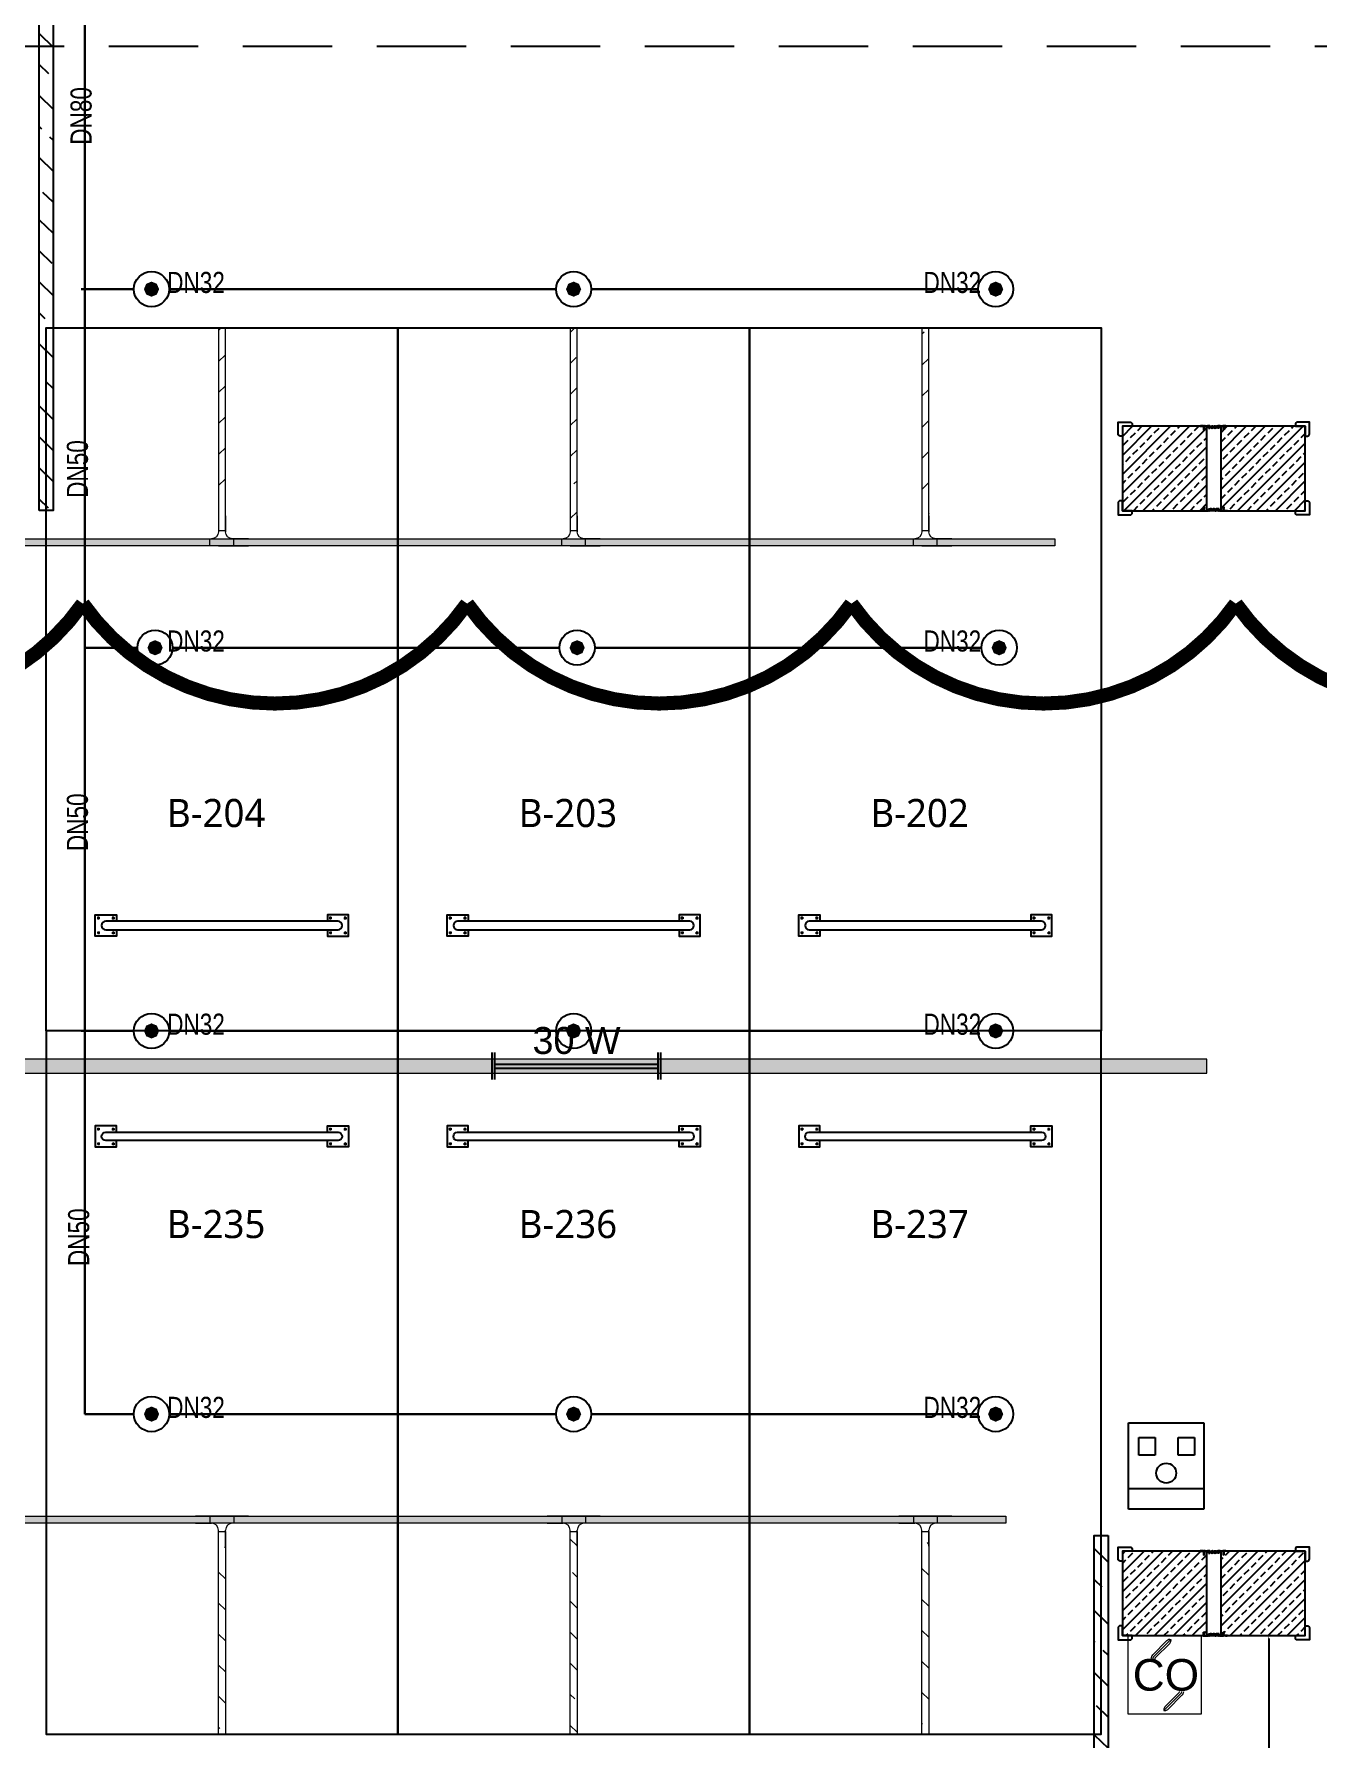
# Model space of a CAD drawing. Header units: millimetres. Extents: x -379292 to 1221486, y 92049 to 447512.
# Drawn here: x -183790 to -174665, y 223584 to 235708 of the extents above; entities that cross this region are included whole.
import ezdxf
from ezdxf.enums import TextEntityAlignment as Align

# ---------------------------------------------------------------- set-up
doc = ezdxf.new("R2010")
doc.units = ezdxf.units.MM
doc.linetypes.add('HIDDEN', pattern=[9.525, 6.35, -3.175])
for name, color, linetype in [('-M-YNGN-SPR-YUK', 7, 'Continuous'), ('-M-YNGN-ZON1-CAP-', 7, 'Continuous'), ('-M-YNGN-ZON1-SPR-', 7, 'Continuous'), ('05_DILATATION', 131, 'Continuous'), ('05_HATCH CONCRETE', 141, 'Continuous'), ('05_SYMBOL', 2, 'Continuous'), ('08_LAMP', 4, 'Continuous'), ('08_SOCKET', 4, 'Continuous'), ('202-A-Y-MahalAd', 141, 'Continuous'), ('E-DIM', 7, 'Continuous'), ('E_CT_ZA', 6, 'Continuous')]:
    doc.layers.add(name, color=color, linetype=linetype)
for name, color, linetype, lineweight in [('-M-YNGN-ZON1', 5, 'SP', 30), ('08_DEDECTOR', 3, 'Continuous', 9), ('E_CT_AYDINLATMA', 3, 'Continuous', 9), ('E_CT_KIRMIZI', 1, 'Continuous', 9)]:
    doc.layers.add(name, color=color, linetype=linetype, lineweight=lineweight)
doc.styles.add('CIZGI', font='tahoma.ttf', dxfattribs={"width": 0.8, "oblique": 20})
doc.styles.add('PIPESIZE', font='hcad.shx', dxfattribs={"width": 0.8})
doc.styles.add('SPR-NOT', font='romans.shx')
doc.styles.get("Standard").update_dxf_attribs({"font": 'segoeuil.ttf'})
doc.styles.add('YAZI-2', font='arial.ttf', dxfattribs={"height": 2})
doc.styles.add('YAZI-3', font='arial.ttf', dxfattribs={"height": 3})
doc.linetypes.add('SP', pattern='A,2,-0.1,["SP",CIZGI,S=0.14,R=0.2,X=0,Y=-0.07],-0.255', length=2.355)
doc.dimstyles.new('ntr', dxfattribs={"dimtxt": 20, "dimasz": 20, "dimexe": 0.18, "dimexo": 0.0625, "dimgap": 0.09, "dimtad": 0, "dimtih": 1, "dimtoh": 1, "dimdec": 0, "dimzin": 0, "dimdsep": 46, "dimtxsty": 'Standard', "dimcen": 0.09, "dimadec": 0, "dimazin": 0, "dimtfac": 1, "dimtdec": 0, "dimtix": 1, "dimtofl": 0, "dimtmove": 0, "dimatfit": 0, "dimfxl": 1, "dimtolj": 1, "dimtzin": 0, "dimarcsym": 0})
pattern_1 = [(225, (905000, -3e-07), (67.351921, -67.351921), []), (225, (904932.65, -3e-07), (67.351921, -67.351921), [47.625, -23.8125])]

# ---------------------------------------------------------------- blocks, each defined once
blk = doc.blocks.new('202_Vida')
at = {"color": 0, "linetype": 'ByBlock', "ltscale": 0.2}
for points in [[(1, 0), (-1, 0)], [(0, 1), (0, -1)]]:
    blk.add_lwpolyline(points, dxfattribs=at)
at = {"color": 0, "linetype": 'ByBlock'}
for radius in [0.42, 0.23, 0.155]:
    blk.add_circle((0, 0), radius, dxfattribs=at)
blk = doc.blocks.new('202_Stoper')
at = {"color": 0, "linetype": 'ByBlock'}
for points in [[(-750, -30), (-750, -75), (-900, -75), (-900, 75), (-750, 75), (-750, 30)], [(750, -30), (750, -75), (900, -75), (900, 75), (750, 75), (750, 30)]]:
    blk.add_lwpolyline(points, dxfattribs=at)
blk.add_lwpolyline([(825, -30, 1), (825, 30), (-825, 30, 1), (-825, -30)], format="xyb", close=True, dxfattribs=at)
at = {"color": 0, "linetype": 'ByBlock', "yscale": 10, "zscale": 10, "rotation": 180}
for p, xscale in [((-877, 53), -10), ((-772, 53), 10), ((772, 53), -10), ((877, 53), 10)]:
    blk.add_blockref('202_Vida', p, dxfattribs=dict(at, xscale=xscale))
at = {"color": 0, "linetype": 'ByBlock', "yscale": 10, "zscale": 10}
for p, xscale in [((-877, -52), 10), ((-772, -52), -10), ((772, -52), 10), ((877, -52), -10)]:
    blk.add_blockref('202_Vida', p, dxfattribs=dict(at, xscale=xscale))
blk = doc.blocks.new('202_Mahalblok')
at = {"color": 0, "linetype": 'ByBlock', "flags": 128}
blk.add_lwpolyline([(0, 0), (0, 5000), (2500, 5000), (2500, 0)], close=True, dxfattribs=at)
at = {"color": 252}
blk.add_blockref('202_Stoper', (1250, 750), dxfattribs=at)
at = {"color": 0, "linetype": 'ByBlock', "ltscale": 25}
blk.add_attdef('MAHALNO', text='', height=200, dxfattribs=at).set_placement((1209, 1390), align=Align.BOTTOM_CENTER)
blk = doc.blocks.new('DİLATASYON PROFİL')
at = {"color": 8}
for p, q in [((-48, 0), (-46, 2)), ((-48, 0), (-20, 0)), ((-46, 2), (-46, 2)), ((-23, 2), (-20, 2)), ((-23, 2), (-22, 0)), ((-19, 2), (-20, 1)), ((-20, 2), (-20, 1)), ((-20, 0), (12, 0)), ((-20, 0), (-20, 0)), ((-20, 0), (-20, 0)), ((-17, 2), (-19, 2)), ((-17, 2), (-18, 0)), ((12, -13), (12, 0)), ((12, -13), (12, 0)), ((20, 2), (21, 0)), ((22, 2), (21, 2)), ((21, 1), (21, 0)), ((21, -1), (21, 0)), ((23, 1), (23, 1)), ((24, -6), (23, 1)), ((24, 1), (24, 1)), ((24, 1), (24, 1)), ((25, 1), (25, 1)), ((25, 1), (25, 1)), ((26, 1), (26, 1)), ((26, 1), (26, 1)), ((27, 1), (27, 1)), ((27, 1), (27, 1)), ((28, 1), (28, 1)), ((28, 1), (28, 1)), ((29, 1), (29, 1)), ((29, 1), (29, 1)), ((30, 1), (30, 1)), ((30, 1), (30, 1)), ((31, 1), (31, 1)), ((31, 1), (31, 1)), ((32, 1), (32, 1)), ((32, 1), (32, 1)), ((33, 1), (33, 1)), ((33, 1), (33, 1)), ((34, 1), (34, 1)), ((34, 1), (34, 1)), ((35, 1), (35, 1)), ((35, 1), (35, 1)), ((36, 2), (36, 2)), ((36, 2), (36, 1)), ((38, 2), (36, 1)), ((36, 1), (36, 2)), ((36, 1), (36, 2)), ((38, 2), (38, 2)), ((38, 2), (38, 2)), ((38, 2), (38, 2)), ((39, 2), (38, 2)), ((39, 2), (38, 2)), ((40, 2), (39, 2)), ((39, 2), (39, 2)), ((40, 2), (41, 2)), ((41, 2), (42, 1)), ((41, 2), (41, 2)), ((43, 2), (42, 1)), ((43, 2), (43, 2)), ((43, 1), (43, 2)), ((43, 1), (43, 2)), ((44, 1), (44, 1)), ((45, 1), (45, 1)), ((45, 1), (45, 1)), ((46, 1), (46, 1)), ((46, 1), (46, 1)), ((47, 1), (47, 1)), ((47, 1), (47, 1)), ((48, 1), (48, 1)), ((48, 1), (48, 1)), ((49, 1), (49, 1)), ((49, 1), (49, 1)), ((50, 1), (50, 1)), ((50, 1), (50, 1)), ((51, 1), (51, 1)), ((51, 1), (51, 1)), ((52, 1), (52, 1)), ((52, 1), (52, 1)), ((53, 1), (53, 1)), ((53, 1), (53, 1)), ((54, 1), (54, 1)), ((54, 1), (54, 1)), ((55, 1), (55, 1)), ((55, 1), (55, 1)), ((56, 1), (56, 1)), ((57, 2), (57, 2)), ((57, 2), (58, 1)), ((57, 1), (57, 2)), ((57, 1), (57, 2)), ((59, 2), (58, 1)), ((59, 2), (59, 2)), ((59, 2), (59, 2)), ((59, 2), (59, 2)), ((60, 2), (59, 2)), ((60, 2), (59, 2)), ((60, 2), (61, 2)), ((61, 2), (62, 2)), ((61, 2), (61, 2)), ((63, 2), (62, 2)), ((63, 2), (64, 1)), ((64, 2), (64, 2)), ((64, 2), (64, 1)), ((64, 1), (64, 2)), ((64, 1), (64, 2)), ((65, 1), (65, 1)), ((66, 1), (66, 1)), ((66, 1), (66, 1)), ((67, 1), (67, 1)), ((67, 1), (67, 1)), ((68, 1), (68, 1)), ((68, 1), (68, 1)), ((69, 1), (69, 1)), ((69, 1), (69, 1)), ((70, 1), (70, 1)), ((70, 1), (70, 1)), ((71, 1), (71, 1)), ((71, 1), (71, 1)), ((72, 1), (72, 1)), ((72, 1), (72, 1)), ((73, 1), (73, 1)), ((73, 1), (73, 1)), ((74, 1), (74, 1)), ((74, 1), (74, 1)), ((75, 1), (75, 1)), ((75, 1), (75, 1)), ((76, -6), (77, 1)), ((76, 1), (76, 1)), ((76, 1), (76, 1)), ((77, 1), (77, 1)), ((77, 1), (77, 1)), ((78, 2), (79, 2)), ((80, 2), (79, 0)), ((79, 1), (79, 0)), ((79, -1), (79, 1)), ((88, -13), (88, 0)), ((120, 0), (88, 0)), ((88, -13), (88, 0)), ((148, 0), (88, 0)), ((117, 2), (119, 2)), ((117, 2), (118, 0)), ((119, 2), (120, 1)), ((123, 2), (120, 2)), ((120, 2), (120, 1)), ((120, 0), (120, 0)), ((120, 0), (120, 0)), ((140, 0), (120, 0)), ((123, 2), (122, 0)), ((146, 2), (146, 2)), ((148, 0), (146, 2)), ((-22, -20), (-23, -21)), ((-22, -20), (-23, -21)), ((-23, -21), (-22, -22)), ((-23, -21), (-22, -22)), ((-23, -22), (-23, -23)), ((-22, -22), (-23, -22)), ((-23, -22), (-23, -23)), ((-22, -22), (-23, -22)), ((-23, -23), (-22, -23)), ((-22, -23), (-23, -23)), ((-23, -23), (-23, -24)), ((-23, -23), (-22, -23)), ((-22, -23), (-23, -23)), ((-23, -23), (-23, -24)), ((-23, -24), (-22, -25)), ((-23, -24), (-22, -25)), ((-22, 0), (-18, 0)), ((-22, -3), (-22, 0)), ((-22, 0), (-18, 0)), ((-22, -3), (-22, 0)), ((-22, -3), (-18, -3)), ((-22, -3), (-18, -3)), ((-21, -6), (-22, -6)), ((-22, -6), (-22, -7)), ((-21, -6), (-22, -6)), ((-22, -6), (-22, -7)), ((-22, -7), (-21, -7)), ((-21, -7), (-22, -7)), ((-22, -7), (-22, -9)), ((-22, -7), (-21, -7)), ((-21, -7), (-22, -7)), ((-22, -7), (-22, -9)), ((-22, -9), (-21, -9)), ((-21, -9), (-22, -9)), ((-22, -9), (-22, -10)), ((-22, -9), (-21, -9)), ((-21, -9), (-22, -9)), ((-22, -9), (-22, -10)), ((-22, -10), (-21, -11)), ((-22, -10), (-21, -11)), ((-21, -11), (-22, -11)), ((-22, -11), (-22, -12)), ((-21, -11), (-22, -11)), ((-22, -11), (-22, -12)), ((-22, -12), (-21, -13)), ((-22, -12), (-21, -13)), ((-21, -13), (-22, -13)), ((-22, -13), (-22, -14)), ((-21, -13), (-22, -13)), ((-22, -13), (-22, -14)), ((-21, -14), (-22, -14)), ((-22, -14), (-21, -14)), ((-21, -14), (-22, -14)), ((-22, -14), (-22, -16)), ((-21, -14), (-22, -14)), ((-22, -14), (-21, -14)), ((-21, -14), (-22, -14)), ((-22, -14), (-22, -16)), ((-22, -16), (-21, -16)), ((-21, -16), (-22, -16)), ((-22, -16), (-22, -17)), ((-22, -16), (-21, -16)), ((-21, -16), (-22, -16)), ((-22, -16), (-22, -17)), ((-22, -17), (-21, -18)), ((-22, -17), (-21, -18)), ((-21, -18), (-22, -18)), ((-22, -18), (-22, -19)), ((-21, -18), (-22, -18)), ((-22, -18), (-22, -19)), ((-22, -19), (-22, -20)), ((-22, -19), (-22, -20)), ((-22, -20), (-22, -20)), ((-22, -20), (-22, -20)), ((-22, -25), (-21, -25)), ((-22, -25), (-21, -25)), ((-21, -3), (-21, -3)), ((-21, -3), (-21, -6)), ((-21, -6), (-21, -3)), ((-21, -25), (-20, -3)), ((-21, -3), (-21, -3)), ((-21, -3), (-21, -6)), ((-21, -6), (-21, -3)), ((-21, -25), (-20, -3)), ((-21, -7), (-21, -7)), ((-21, -7), (-21, -7)), ((-19, -12), (-21, -14)), ((-19, -12), (-21, -14)), ((-19, -13), (-21, -14)), ((-19, -13), (-21, -14)), ((-19, -16), (-21, -18)), ((-19, -16), (-21, -17)), ((-19, -16), (-21, -18)), ((-19, -16), (-21, -17)), ((-19, -19), (-21, -21)), ((-19, -19), (-21, -21)), ((-19, -20), (-21, -21)), ((-19, -20), (-21, -21)), ((-19, -23), (-21, -25)), ((-19, -23), (-21, -25)), ((-19, -23), (-21, -25)), ((-19, -23), (-21, -25)), ((-21, -25), (-21, -25)), ((-20, -27), (-21, -25)), ((-21, -25), (-21, -25)), ((-20, -27), (-21, -25)), ((-19, -25), (-20, -3)), ((-19, -25), (-20, -3)), ((-20, -5), (-20, -6)), ((-20, -5), (-20, -6)), ((-20, -6), (-20, -6)), ((-20, -6), (-20, -6)), ((-19, -9), (-20, -10)), ((-19, -9), (-20, -10)), ((-19, -9), (-20, -10)), ((-19, -9), (-20, -10)), ((-20, -27), (-18, -25)), ((-20, -27), (-18, -25)), ((-18, -3), (-19, -3)), ((-19, -3), (-19, -6)), ((-18, -3), (-19, -3)), ((-19, -3), (-19, -6)), ((-19, -6), (-18, -6)), ((-19, -6), (-18, -6)), ((-19, -7), (-18, -7)), ((-18, -7), (-19, -7)), ((-19, -7), (-18, -7)), ((-18, -7), (-19, -7)), ((-19, -9), (-18, -9)), ((-18, -9), (-19, -9)), ((-19, -9), (-18, -9)), ((-18, -9), (-19, -9)), ((-18, -10), (-19, -11)), ((-18, -10), (-19, -11)), ((-19, -11), (-18, -11)), ((-19, -11), (-18, -11)), ((-18, -12), (-19, -13)), ((-18, -12), (-19, -13)), ((-19, -13), (-18, -13)), ((-19, -13), (-18, -13)), ((-19, -25), (-18, -25)), ((-19, -25), (-18, -25)), ((-18, -3), (-18, 0)), ((-18, -3), (-18, 0)), ((-18, -5), (-18, -3)), ((-18, -5), (-18, -3)), ((-18, -6), (-18, -5)), ((-18, -5), (-18, -5)), ((-18, -6), (-18, -5)), ((-18, -5), (-18, -5)), ((-18, -6), (-18, -7)), ((-18, -6), (-18, -7)), ((-18, -7), (-18, -9)), ((-18, -7), (-18, -9)), ((-18, -9), (-18, -10)), ((-18, -9), (-18, -9)), ((-18, -9), (-18, -10)), ((-18, -9), (-18, -9)), ((-18, -11), (-18, -11)), ((-18, -11), (-18, -12)), ((-18, -11), (-18, -11)), ((-18, -11), (-18, -12)), ((-18, -13), (-18, -14)), ((-18, -13), (-18, -14)), ((-18, -14), (-18, -16)), ((-18, -14), (-18, -14)), ((-18, -14), (-18, -14)), ((-18, -14), (-18, -16)), ((-18, -14), (-18, -14)), ((-18, -14), (-18, -14)), ((-18, -16), (-17, -16)), ((-18, -16), (-18, -16)), ((-18, -16), (-17, -16)), ((-18, -16), (-18, -16)), ((-17, -17), (-18, -18)), ((-17, -17), (-18, -18)), ((-18, -18), (-17, -18)), ((-18, -18), (-17, -18)), ((-17, -19), (-18, -20)), ((-17, -19), (-18, -20)), ((-18, -20), (-17, -20)), ((-18, -20), (-17, -20)), ((-17, -21), (-18, -22)), ((-17, -21), (-18, -22)), ((-18, -22), (-17, -22)), ((-18, -22), (-17, -22)), ((-18, -23), (-17, -23)), ((-17, -23), (-18, -23)), ((-18, -23), (-17, -23)), ((-17, -23), (-18, -23)), ((-17, -24), (-18, -25)), ((-17, -24), (-18, -25)), ((-18, -25), (-18, -25)), ((-18, -25), (-18, -25)), ((-17, -16), (-17, -17)), ((-17, -16), (-17, -17)), ((-17, -18), (-17, -19)), ((-17, -18), (-17, -19)), ((-17, -20), (-17, -21)), ((-17, -20), (-17, -21)), ((-17, -22), (-17, -23)), ((-17, -22), (-17, -23)), ((-17, -23), (-17, -24)), ((-17, -23), (-17, -24)), ((12, -13), (21, -13)), ((19, -2), (19, -1)), ((19, -8), (19, -8)), ((20, -3), (21, -3)), ((21, -1), (21, -3)), ((22, -12), (21, -7)), ((21, -13), (21, -9)), ((22, -12), (24, -7)), ((24, -5), (24, 0)), ((25, -6), (24, -6)), ((26, -6), (24, -6)), ((24, -7), (25, -7)), ((26, -7), (24, -7)), ((24, -12), (24, -8)), ((25, -8), (24, -8)), ((34, -12), (24, -12)), ((25, -5), (25, -4)), ((28, -4), (25, -4)), ((25, -10), (25, -8)), ((28, -10), (25, -10)), ((26, -4), (27, -4)), ((26, -6), (26, -5)), ((26, -9), (26, -7)), ((27, -9), (26, -9)), ((27, -9), (27, -4)), ((28, -10), (28, -4)), ((30, -10), (30, -4)), ((32, -4), (30, -4)), ((32, -10), (30, -10)), ((31, -4), (31, -8)), ((32, -4), (31, -4)), ((31, -8), (31, -10)), ((31, -10), (32, -10)), ((31, -10), (32, -10)), ((32, -4), (32, -5)), ((32, -4), (32, -6)), ((32, -6), (34, -6)), ((32, -8), (32, -10)), ((34, -8), (32, -8)), ((32, -10), (32, -8)), ((32, -10), (32, -8)), ((34, -6), (33, -6)), ((33, -8), (34, -8)), ((34, 0), (34, -5)), ((34, -6), (34, -2)), ((34, -8), (34, -12)), ((36, -7), (36, -5)), ((43, -7), (43, -5)), ((45, -6), (45, 0)), ((45, -6), (45, -2)), ((46, -6), (45, -6)), ((46, -6), (45, -6)), ((45, -8), (46, -8)), ((46, -8), (45, -8)), ((45, -12), (45, -9)), ((55, -12), (45, -12)), ((46, -6), (46, -4)), ((46, -4), (48, -4)), ((49, -4), (46, -4)), ((46, -6), (46, -4)), ((46, -10), (46, -8)), ((46, -10), (46, -8)), ((46, -10), (46, -9)), ((48, -10), (46, -10)), ((49, -10), (46, -10)), ((48, -4), (48, -8)), ((48, -8), (48, -10)), ((49, -10), (49, -4)), ((53, -4), (51, -4)), ((51, -10), (51, -4)), ((53, -10), (51, -10)), ((52, -4), (52, -8)), ((54, -4), (52, -4)), ((52, -8), (52, -10)), ((52, -10), (54, -10)), ((53, -4), (53, -6)), ((54, -4), (54, -5)), ((55, -6), (54, -6)), ((55, -6), (54, -6)), ((54, -8), (55, -8)), ((55, -8), (54, -8)), ((54, -10), (54, -8)), ((53, -9), (53, -10)), ((55, 0), (55, -6)), ((55, -6), (55, -2)), ((55, -9), (55, -12)), ((57, -7), (57, -5)), ((64, -7), (64, -5)), ((66, -6), (66, 0)), ((66, -6), (66, -2)), ((68, -6), (66, -6)), ((67, -6), (66, -6)), ((66, -8), (68, -8)), ((67, -8), (66, -8)), ((66, -12), (66, -9)), ((76, -12), (66, -12)), ((68, -6), (68, -4)), ((68, -4), (69, -4)), ((70, -4), (68, -4)), ((68, -6), (68, -4)), ((68, -10), (68, -8)), ((68, -10), (68, -8)), ((68, -10), (68, -9)), ((69, -10), (68, -10)), ((70, -10), (68, -10)), ((69, -4), (69, -8)), ((69, -8), (69, -10)), ((70, -10), (70, -4)), ((75, -4), (72, -4)), ((72, -10), (72, -4)), ((75, -10), (72, -10)), ((73, -10), (73, -5)), ((74, -5), (73, -5)), ((73, -10), (74, -10)), ((74, -7), (74, -5)), ((74, -7), (76, -7)), ((74, -9), (74, -8)), ((74, -8), (76, -8)), ((75, -4), (75, -6)), ((76, -6), (75, -6)), ((75, -8), (76, -8)), ((75, -9), (75, -10)), ((76, 0), (76, -6)), ((78, -12), (76, -8)), ((76, -9), (76, -12)), ((78, -12), (79, -8)), ((79, -2), (79, -3)), ((80, -3), (79, -3)), ((79, -13), (79, -9)), ((88, -13), (79, -13)), ((81, -2), (81, -1)), ((81, -8), (81, -9)), ((118, -16), (117, -16)), ((117, -16), (117, -17)), ((118, -16), (117, -16)), ((117, -16), (117, -17)), ((117, -17), (118, -18)), ((117, -17), (118, -18)), ((118, -18), (117, -18)), ((117, -18), (117, -19)), ((118, -18), (117, -18)), ((117, -18), (117, -19)), ((117, -19), (118, -20)), ((117, -19), (118, -20)), ((118, -20), (117, -20)), ((117, -20), (117, -21)), ((118, -20), (117, -20)), ((117, -20), (117, -21)), ((117, -21), (118, -22)), ((117, -21), (118, -22)), ((117, -22), (117, -23)), ((118, -22), (117, -22)), ((117, -22), (117, -23)), ((118, -22), (117, -22)), ((117, -23), (118, -23)), ((118, -23), (117, -23)), ((117, -23), (117, -24)), ((117, -23), (118, -23)), ((118, -23), (117, -23)), ((117, -23), (117, -24)), ((117, -24), (118, -25)), ((117, -24), (118, -25)), ((118, 0), (122, 0)), ((118, -3), (118, 0)), ((118, 0), (122, 0)), ((118, -3), (118, 0)), ((118, -3), (119, -3)), ((118, -3), (122, -3)), ((118, -6), (118, -3)), ((118, -3), (119, -3)), ((118, -3), (122, -3)), ((118, -6), (118, -3)), ((119, -6), (118, -6)), ((118, -6), (118, -7)), ((119, -6), (118, -6)), ((118, -6), (118, -7)), ((118, -7), (119, -7)), ((118, -7), (118, -7)), ((119, -7), (118, -7)), ((118, -7), (118, -9)), ((118, -7), (119, -7)), ((118, -7), (118, -7)), ((119, -7), (118, -7)), ((118, -7), (118, -9)), ((118, -9), (119, -9)), ((119, -9), (118, -9)), ((118, -9), (118, -10)), ((118, -9), (119, -9)), ((119, -9), (118, -9)), ((118, -9), (118, -10)), ((118, -10), (119, -11)), ((118, -10), (119, -11)), ((119, -11), (118, -11)), ((118, -11), (118, -12)), ((119, -11), (118, -11)), ((118, -11), (118, -12)), ((118, -12), (119, -13)), ((118, -12), (119, -13)), ((119, -13), (118, -13)), ((118, -13), (118, -14)), ((119, -13), (118, -13)), ((118, -13), (118, -14)), ((118, -14), (118, -14)), ((118, -14), (118, -14)), ((118, -14), (118, -16)), ((118, -14), (118, -14)), ((118, -14), (118, -14)), ((118, -14), (118, -14)), ((118, -14), (118, -16)), ((118, -14), (118, -14)), ((118, -16), (118, -16)), ((118, -16), (118, -16)), ((121, -23), (118, -25)), ((121, -23), (118, -25)), ((118, -25), (119, -25)), ((118, -25), (118, -25)), ((120, -27), (118, -25)), ((118, -25), (119, -25)), ((118, -25), (118, -25)), ((120, -27), (118, -25)), ((119, -3), (119, -6)), ((119, -25), (120, -3)), ((119, -3), (119, -6)), ((119, -25), (120, -3)), ((120, -6), (119, -6)), ((120, -6), (119, -6)), ((120, -9), (119, -10)), ((120, -9), (119, -10)), ((120, -9), (119, -10)), ((120, -9), (119, -10)), ((121, -12), (119, -14)), ((121, -12), (119, -14)), ((121, -13), (119, -14)), ((121, -13), (119, -14)), ((121, -16), (119, -18)), ((121, -16), (119, -17)), ((121, -16), (119, -18)), ((121, -16), (119, -17)), ((121, -19), (119, -21)), ((121, -19), (119, -21)), ((121, -20), (119, -21)), ((121, -20), (119, -21)), ((121, -23), (119, -25)), ((121, -23), (119, -25)), ((121, -25), (120, -3)), ((121, -25), (120, -3)), ((120, -5), (120, -6)), ((120, -5), (120, -6)), ((120, -27), (121, -25)), ((120, -27), (121, -25)), ((121, -3), (121, -3)), ((121, -3), (121, -6)), ((121, -5), (121, -3)), ((121, -3), (121, -3)), ((121, -3), (121, -6)), ((121, -5), (121, -3)), ((121, -6), (121, -5)), ((121, -5), (121, -5)), ((121, -6), (121, -5)), ((121, -5), (121, -5)), ((121, -6), (122, -6)), ((121, -6), (122, -6)), ((121, -8), (122, -7)), ((122, -7), (121, -8)), ((121, -8), (122, -7)), ((122, -7), (121, -8)), ((121, -9), (122, -9)), ((121, -9), (121, -9)), ((122, -9), (121, -9)), ((121, -9), (122, -9)), ((121, -9), (121, -9)), ((122, -9), (121, -9)), ((122, -10), (121, -11)), ((122, -10), (121, -11)), ((121, -11), (122, -11)), ((121, -11), (121, -11)), ((121, -11), (122, -11)), ((121, -11), (121, -11)), ((122, -12), (121, -13)), ((122, -12), (121, -13)), ((121, -13), (122, -13)), ((121, -13), (122, -13)), ((121, -14), (122, -14)), ((122, -14), (121, -14)), ((121, -14), (122, -14)), ((122, -14), (121, -14)), ((121, -16), (122, -16)), ((122, -16), (121, -16)), ((121, -16), (122, -16)), ((122, -16), (121, -16)), ((122, -17), (121, -18)), ((122, -17), (121, -18)), ((121, -18), (122, -18)), ((121, -18), (122, -18)), ((121, -25), (121, -25)), ((121, -25), (122, -25)), ((121, -25), (121, -25)), ((121, -25), (122, -25)), ((122, -3), (122, 0)), ((122, -3), (122, 0)), ((122, -6), (122, -7)), ((122, -6), (122, -7)), ((122, -7), (122, -9)), ((122, -7), (122, -9)), ((122, -9), (122, -10)), ((122, -9), (122, -10)), ((122, -11), (122, -12)), ((122, -11), (122, -12)), ((122, -13), (122, -14)), ((122, -13), (122, -14)), ((122, -14), (122, -16)), ((122, -14), (122, -16)), ((122, -16), (122, -17)), ((122, -16), (122, -17)), ((122, -18), (122, -19)), ((122, -18), (122, -19)), ((122, -19), (122, -20)), ((122, -19), (122, -20)), ((122, -20), (122, -20)), ((122, -20), (123, -21)), ((122, -20), (122, -20)), ((122, -20), (123, -21)), ((123, -21), (122, -22)), ((123, -21), (122, -22)), ((122, -22), (123, -22)), ((122, -22), (123, -22)), ((122, -23), (123, -23)), ((123, -23), (122, -23)), ((122, -23), (123, -23)), ((123, -23), (122, -23)), ((123, -24), (122, -25)), ((123, -24), (122, -25)), ((123, -22), (123, -23)), ((123, -22), (123, -23)), ((123, -23), (123, -24)), ((123, -23), (123, -24))]:
    blk.add_line(p, q, dxfattribs=at)
for centre, radius, start, end in [((-45, 1), 1.3, 64.6683, 126.1289), ((-44, 3), 1.3, 244.6683, 295.3317), ((-43, 1), 1.3, 64.6683, 115.3317), ((-42, 3), 1.3, 244.6683, 295.3317), ((-40, 1), 1.3, 64.6683, 115.3317), ((-39, 3), 1.3, 244.6683, 295.3317), ((-38, 1), 1.3, 64.6683, 115.3317), ((-37, 3), 1.3, 244.6683, 295.3317), ((-36, 1), 1.3, 64.6683, 115.3317), ((-35, 3), 1.3, 244.6683, 295.3317), ((-34, 1), 1.3, 64.6683, 115.3317), ((-33, 3), 1.3, 244.6683, 295.3317), ((-32, 1), 1.3, 64.6683, 115.3317), ((-30, 3), 1.3, 244.6683, 295.3317), ((-29, 1), 1.3, 64.6683, 115.3317), ((-28, 3), 1.3, 244.6683, 295.3317), ((-27, 1), 1.3, 64.6683, 115.3317), ((-26, 3), 1.3, 244.6683, 295.3317), ((-25, 1), 1.3, 64.6683, 115.3317), ((-24, 3), 1.3, 244.6683, 295.3317), ((-23, 1), 1.3, 64.6683, 115.3317), ((-22, 3), 1.3, 244.6683, 295.3317), ((-20, 1), 1.3, 64.6683, 115.3317), ((-19, 3), 1.3, 244.6683, 295.3317), ((-18, 1), 1.3, 64.6683, 115.3317), ((-17, 3), 1.3, 244.6683, 295.3317), ((-16, 1), 1.3, 64.6683, 115.3317), ((-15, 3), 1.3, 244.6683, 295.3317), ((-14, 1), 1.3, 64.6683, 115.3317), ((-13, 3), 1.3, 244.6683, 295.3317), ((-12, 1), 1.3, 64.6683, 115.3317), ((-10, 3), 1.3, 244.6683, 295.3317), ((-9, 1), 1.3, 64.6683, 115.3317), ((-8, 3), 1.3, 244.6683, 295.3317), ((-7, 1), 1.3, 64.6683, 115.3317), ((-6, 1), 1.3, 64.6683, 115.3317), ((-5, 3), 1.3, 244.6683, 295.3317), ((-4, 1), 1.3, 64.6683, 115.3317), ((-3, 3), 1.3, 244.6683, 295.3317), ((-2, 1), 1.3, 64.6683, 115.3317), ((-1, 3), 1.3, 244.6683, 295.3317), ((1, 1), 1.3, 64.6683, 115.3317), ((2, 3), 1.3, 244.6683, 295.3317), ((3, 1), 1.3, 64.6683, 115.3317), ((4, 3), 1.3, 244.6683, 295.3317), ((5, 1), 1.3, 64.6683, 115.3317), ((6, 3), 1.3, 244.6683, 295.3317), ((7, 1), 1.3, 64.6683, 115.3317), ((8, 3), 1.3, 244.6683, 295.3317), ((9, 1), 1.3, 64.6683, 115.3317), ((11, 3), 1.3, 244.6683, 295.3317), ((12, 1), 1.3, 64.6683, 115.3317), ((13, 3), 1.3, 244.6683, 295.3317), ((14, 1), 1.3, 64.6683, 115.3317), ((15, 3), 1.3, 244.6683, 295.3317), ((16, 1), 1.3, 64.6683, 115.3317), ((17, 3), 1.3, 244.6683, 295.3317), ((18, 1), 1.3, 63.2691, 115.3317), ((20, 3), 1.3, 244.6683, 288.3764), ((21, 2), 0.381, 90.8255, 269.3453), ((20, -1), 1.61, 330.6457, 24.0465), ((22, 1), 0.55, 357.34, 90), ((23, 1), 0.16, 40.5, 139.5), ((23, 1), 0.16, 141.0253, 263.0349), ((23, -1), 1.2, 25.7871, 83.0349), ((24, 1), 0.16, 40.5, 139.5), ((25, 1), 0.16, 40.5, 139.5), ((26, 1), 0.16, 40.5, 139.5), ((27, 1), 0.16, 40.5, 139.5), ((28, 1), 0.16, 40.5, 139.5), ((29, 1), 0.16, 40.5, 139.5), ((30, 1), 0.16, 40.5, 139.5), ((31, 1), 0.16, 40.5, 139.5), ((32, 1), 0.16, 40.5, 139.5), ((33, 1), 0.16, 40.5, 139.5), ((34, 1), 0.16, 40.5, 139.5), ((37, -2), 3, 110.9248, 180), ((35, -1), 1.2, 93.7255, 146.441), ((35, 1), 0.16, 273.7255, 40.5), ((35, 1), 0.16, 273.7255, 276.016), ((39, -8), 10, 110.7934, 110.9248), ((39, -8), 10, 69.0752, 69.2066), ((42, -2), 3, 0, 69.0752), ((44, 1), 0.16, 40.5, 139.5), ((44, -1), 1.2, 25.7871, 64.9325), ((45, 1), 0.16, 40.5, 139.5), ((46, 1), 0.16, 40.5, 139.5), ((47, 1), 0.16, 40.5, 139.5), ((48, 1), 0.16, 40.5, 139.5), ((49, 1), 0.16, 40.5, 139.5), ((50, 1), 0.16, 40.5, 139.5), ((51, 1), 0.16, 40.5, 139.5), ((52, 1), 0.16, 40.5, 139.5), ((53, 1), 0.16, 40.5, 139.5), ((54, 1), 0.16, 40.5, 139.5), ((55, 1), 0.16, 40.5, 139.5), ((58, -2), 3, 110.9248, 180), ((56, -1), 1.2, 93.7255, 146.441), ((56, 0), 0.16, 273.7255, 40.5), ((61, -8), 10, 110.7934, 110.9248), ((61, -8), 10, 69.0752, 69.2066), ((63, -2), 3, 0, 69.0752), ((66, 1), 0.16, 40.5, 139.5), ((67, 1), 0.16, 40.5, 139.5), ((65, -1), 1.2, 25.7871, 64.9325), ((68, 1), 0.16, 40.5, 139.5), ((69, 1), 0.16, 40.5, 139.5), ((70, 1), 0.16, 40.5, 139.5), ((71, 1), 0.16, 40.5, 139.5), ((72, 1), 0.16, 40.5, 139.5), ((73, 1), 0.16, 40.5, 139.5), ((74, 1), 0.16, 40.5, 139.5), ((75, 1), 0.16, 40.5, 139.5), ((76, 1), 0.16, 40.5, 139.5), ((77, 1), 0.16, 40.5, 139.5), ((77, -1), 1.2, 93.7255, 146.441), ((78, 1), 0.55, 90, 182.66), ((77, 0), 0.16, 273.7255, 40.5), ((77, 0), 0.16, 273.7255, 276.016), ((79, 1), 0.381, 270.6547, 89.1745), ((80, 1), 1.3, 64.6683, 99.3419), ((82, 3), 1.3, 244.6683, 295.3317), ((83, 1), 1.3, 64.6683, 115.3317), ((84, 3), 1.3, 244.6683, 295.3317), ((85, 1), 1.3, 64.6683, 115.3317), ((86, 3), 1.3, 244.6683, 295.3317), ((87, 1), 1.3, 64.6683, 115.3317), ((88, 3), 1.3, 244.6683, 295.3317), ((89, 1), 1.3, 64.6683, 115.3317), ((90, 3), 1.3, 244.6683, 295.3317), ((92, 1), 1.3, 64.6683, 115.3317), ((93, 3), 1.3, 244.6683, 295.3317), ((94, 1), 1.3, 64.6683, 115.3317), ((95, 3), 1.3, 244.6683, 295.3317), ((96, 1), 1.3, 64.6683, 115.3317), ((97, 3), 1.3, 244.6683, 295.3317), ((98, 1), 1.3, 64.6683, 115.3317), ((99, 3), 1.3, 244.6683, 295.3317), ((100, 1), 1.3, 64.6683, 115.3317), ((102, 3), 1.3, 244.6683, 295.3317), ((103, 1), 1.3, 64.6683, 115.3317), ((104, 3), 1.3, 244.6683, 295.3317), ((105, 1), 1.3, 64.6683, 115.3317), ((106, 3), 1.3, 244.6683, 295.3317), ((107, 1), 1.3, 64.6683, 115.3317), ((108, 3), 1.3, 244.6683, 295.3317), ((109, 1), 1.3, 64.6683, 115.3317), ((111, 3), 1.3, 244.6683, 295.3317), ((112, 1), 1.3, 64.6683, 115.3317), ((113, 3), 1.3, 244.6683, 295.3317), ((114, 1), 1.3, 64.6683, 115.3317), ((115, 3), 1.3, 244.6683, 295.3317), ((116, 1), 1.3, 64.6683, 115.3317), ((117, 3), 1.3, 244.6683, 295.3317), ((118, 1), 1.3, 64.6683, 115.3317), ((119, 3), 1.3, 244.6683, 295.3317), ((121, 1), 1.3, 64.6683, 115.3317), ((122, 3), 1.3, 244.6683, 295.3317), ((123, 1), 1.3, 64.6683, 115.3317), ((124, 3), 1.3, 244.6683, 295.3317), ((125, 1), 1.3, 64.6683, 115.3317), ((126, 3), 1.3, 244.6683, 295.3317), ((127, 1), 1.3, 64.6683, 115.3317), ((128, 3), 1.3, 244.6683, 295.3317), ((129, 1), 1.3, 64.6683, 115.3317), ((131, 3), 1.3, 244.6683, 295.3317), ((132, 1), 1.3, 64.6683, 115.3317), ((133, 3), 1.3, 244.6683, 295.3317), ((134, 1), 1.3, 64.6683, 115.3317), ((135, 3), 1.3, 244.6683, 295.3317), ((136, 1), 1.3, 64.6683, 115.3317), ((137, 3), 1.3, 244.6683, 295.3317), ((138, 1), 1.3, 64.6683, 115.3317), ((139, 3), 1.3, 244.6683, 295.3317), ((141, 1), 1.3, 64.6683, 115.3317), ((142, 3), 1.3, 244.6683, 295.3317), ((143, 1), 1.3, 64.6683, 115.3317), ((144, 3), 1.3, 244.6683, 295.3317), ((145, 1), 1.3, 53.8711, 115.3317), ((-20, -3), 0.25, 2.8081, 91), ((-20, -3), 0.25, 89, 162.832), ((-20, -3), 0.25, 2.8081, 91), ((-20, -3), 0.25, 89, 162.832), ((18, -5), 4.15, 55.3598, 304.6402), ((18, -5), 4.29, 79.8358, 271.4513), ((18, -8), 0.825, 266.6901, 0), ((19, -1), 0.55, 0, 79.8358), ((20, -2), 0.55, 180, 270), ((20, -8), 0.954, 36.5523, 167.7728), ((21, -1), 0.6, 235.3598, 0), ((21, -9), 0.6, 0, 124.6402), ((22, -12), 0.364, 205.1184, 277.8355), ((24, -5), 0.25, 180, 270), ((24, -6), 0.55, 197.1305, 270), ((24, -8), 0.25, 90, 180), ((25, -5), 0.25, 270, 0), ((25, -8), 0.25, 0, 90), ((26, -5), 0.33, 90, 180), ((26, -9), 0.33, 180, 270), ((33, -5), 0.25, 180, 270), ((33, -8), 0.25, 90, 180), ((34, -5), 0.25, 270, 0), ((34, -8), 0.25, 0, 90), ((22, -12), 12.6, 0.0577, 16.2025), ((39, -1), 11.8, 246.209, 293.7816), ((39, -5), 3.75, 0, 180), ((39, -7), 3.75, 180, 0), ((57, -12), 12.6, 163.7975, 179.9423), ((45, -6), 0.25, 180, 270), ((45, -9), 0.25, 90, 180), ((46, -6), 0.25, 270, 0), ((46, -9), 0.25, 0, 90), ((54, -5), 0.25, 180, 270), ((54, -6), 0.25, 180, 270), ((54, -9), 0.25, 90, 180), ((55, -5), 0.25, 270, 0), ((55, -6), 0.25, 270, 0), ((55, -9), 0.25, 0, 90), ((43, -12), 12.6, 0.0577, 16.2025), ((61, -1), 11.8, 246.209, 293.7816), ((61, -5), 3.75, 0, 180), ((61, -7), 3.75, 180, 0), ((78, -12), 12.6, 163.7975, 179.9423), ((66, -6), 0.25, 180, 270), ((66, -9), 0.25, 90, 180), ((67, -6), 0.25, 270, 0), ((67, -9), 0.25, 0, 90), ((74, -5), 0.33, 0, 90), ((74, -9), 0.33, 270, 0), ((75, -6), 0.25, 180, 270), ((75, -9), 0.25, 90, 180), ((76, -6), 0.55, 270, 342.8695), ((76, -6), 0.25, 270, 0), ((76, -9), 0.25, 0, 90), ((78, -12), 0.364, 262.1645, 334.8816), ((80, -1), 1.61, 155.9535, 209.3543), ((79, -1), 0.6, 180, 304.6402), ((80, -8), 0.954, 12.2272, 143.4477), ((79, -9), 0.6, 55.3598, 180), ((82, -5), 4.15, 235.3598, 124.6402), ((80, -2), 0.55, 270, 0), ((82, -5), 4.29, 268.5487, 100.1642), ((81, -1), 0.55, 100.1642, 180), ((82, -9), 0.825, 180, 273.3099), ((120, -3), 0.25, 2.8081, 91), ((120, -3), 0.25, 89, 162.832), ((120, -3), 0.25, 2.8081, 91), ((120, -3), 0.25, 89, 162.832)]:
    blk.add_arc(centre, radius, start, end, dxfattribs=at)
blk = doc.blocks.new('bariyer')
at = {"color": 8, "ltscale": 25}
blk.add_lwpolyline([(0, -70), (15, -70, 0.414214), (30, -55), (30, 30), (-55, 30, 0.414214), (-70, 15), (-70, 0), (0, 0)], format="xyb", close=True, dxfattribs=at)
blk = doc.blocks.new('OtoParkBodrumKatMimari')
at = {"layer": '05_HATCH CONCRETE'}
h = blk.add_hatch(dxfattribs=at)
h.set_pattern_fill('ANSI33', color=8, scale=15, angle=180, style=0)
h.set_pattern_definition(pattern_1)
h.paths.add_polyline_path([(70900, 132100), (70300, 132100), (70300, 131500), (70900, 131500)])
h = blk.add_hatch(dxfattribs=at)
h.set_pattern_fill('ANSI33', color=8, scale=15, angle=180, style=0)
h.set_pattern_definition(pattern_1)
h.paths.add_polyline_path([(71600, 132100), (71000, 132100), (71000, 131500), (71600, 131500)])
h = blk.add_hatch(dxfattribs=at)
h.set_pattern_fill('ANSI33', color=8, scale=15, angle=180, style=0)
h.set_pattern_definition(pattern_1)
h.paths.add_polyline_path([(70300, 124100), (70300, 123500), (70900, 123500), (70900, 124100)])
h = blk.add_hatch(dxfattribs=at)
h.set_pattern_fill('ANSI33', color=8, scale=15, angle=180, style=0)
h.set_pattern_definition(pattern_1)
h.paths.add_polyline_path([(71000, 124100), (71000, 123500), (71600, 123500), (71600, 124100)])
at = {"color": 5}
for points in [[(70900, 132100), (70300, 132100), (70300, 131500), (70900, 131500)], [(71600, 132100), (71000, 132100), (71000, 131500), (71600, 131500)], [(70300, 124100), (70300, 123500), (70900, 123500), (70900, 124100)], [(71000, 124100), (71000, 123500), (71600, 123500), (71600, 124100)]]:
    blk.add_lwpolyline(points, close=True, dxfattribs=at)
at = {"layer": '05_SYMBOL', "color": 252, "linetype": 'HIDDEN', "ltscale": 100}
blk.add_lwpolyline([(128500, 134800), (19400, 134800)], dxfattribs=at)
at = {"layer": '05_DILATATION', "ltscale": 25}
for p in [(70900, 132100), (70900, 124100)]:
    blk.add_blockref('DİLATASYON PROFİL', p, dxfattribs=at)
at = {"layer": '05_DILATATION', "ltscale": 25, "xscale": -1, "rotation": 180}
for p in [(70900, 131500), (70900, 123500)]:
    blk.add_blockref('DİLATASYON PROFİL', p, dxfattribs=at)
at = {"layer": '05_SYMBOL', "color": 8, "xscale": -1}
for p in [(70300, 132100), (70300, 124100)]:
    blk.add_blockref('bariyer', p, dxfattribs=at)
at = {"layer": '05_SYMBOL', "color": 8}
for p in [(71600, 132100), (71600, 124100)]:
    blk.add_blockref('bariyer', p, dxfattribs=at)
at = {"layer": '05_SYMBOL', "color": 8, "rotation": 180}
for p in [(70300, 131500), (70300, 123500)]:
    blk.add_blockref('bariyer', p, dxfattribs=at)
at = {"layer": '05_SYMBOL', "color": 8, "xscale": -1, "rotation": 180}
for p in [(71600, 131500), (71600, 123500)]:
    blk.add_blockref('bariyer', p, dxfattribs=at)
at = {"layer": '202-A-Y-MahalAd', "color": 8, "ltscale": 25}
for p, values in [((62650, 127800), {'MAHALNO': 'B-204'}), ((65150, 127800), {'MAHALNO': 'B-203'}), ((67650, 127800), {'MAHALNO': 'B-202'})]:
    blk.add_blockref('202_Mahalblok', p, dxfattribs=at).add_auto_attribs(values)
ref = blk.add_blockref('202_Mahalblok', (62650, 127800), dxfattribs=dict(at, xscale=-1, rotation=180))
ref.add_attrib('MAHALNO', 'B-235', dxfattribs={"layer": '0', "color": 0, "linetype": 'ByBlock', "ltscale": 25, "height": 200}).set_placement((63859, 126267), align=Align.BOTTOM_CENTER)
ref = blk.add_blockref('202_Mahalblok', (65150, 127800), dxfattribs=dict(at, xscale=-1, rotation=180))
ref.add_attrib('MAHALNO', 'B-236', dxfattribs={"layer": '0', "color": 0, "linetype": 'ByBlock', "ltscale": 25, "height": 200}).set_placement((66359, 126267), align=Align.BOTTOM_CENTER)
ref = blk.add_blockref('202_Mahalblok', (67650, 127800), dxfattribs=dict(at, xscale=-1, rotation=180))
ref.add_attrib('MAHALNO', 'B-237', dxfattribs={"layer": '0', "color": 0, "linetype": 'ByBlock', "ltscale": 25, "height": 200}).set_placement((68859, 126267), align=Align.BOTTOM_CENTER)
blk = doc.blocks.new('SP-C-UP-12')
at = {"ltscale": 10}
blk.add_line((0, 0), (0, 0), dxfattribs=at)
at = {"color": 1, "linetype": 'Continuous'}
blk.add_circle((0, 0), 12.5, dxfattribs=at)
at = {"ltscale": 10}
for points in [[(-5.4, 0), (-3.8, 3.8), (-3.8, -3.8), (0, 5.4)], [(-3.8, -3.8), (0, 5.4), (0, -5.4), (3.8, 3.8)], [(0, -5.4), (3.8, 3.8), (3.8, -3.8), (5.4, 0)]]:
    blk.add_solid(points, dxfattribs=at)
at = {"layer": '-M-YNGN-SPR-YUK', "style": 'SPR-NOT', "width": 0.5, "flags": 9}
for tag, p in [('YUK', (0, 17.8)), ('CAP', (0, 14.4)), ('TIP', (0.2, 10.8))]:
    blk.add_attdef(tag, text='', height=2.5, dxfattribs=at).set_placement(p, align=Align.MIDDLE_CENTER)
blk = doc.blocks.new('A$C69E769C9')
at = {"layer": '-M-YNGN-ZON1', "linetype": 'SP', "ltscale": 500}
for p, q in [((5329.8, 0), (5329.8, -2214.7)), ((5364.8, -1414.7), (5327.3, -1414.7)), ((5552.3, -1414.7), (5389.8, -1414.7)), ((5552.3, -1414.7), (5664.8, -1414.7)), ((5689.8, -1414.7), (5964.8, -1414.7)), ((5367.3, -1669.7), (5329.8, -1669.7)), ((5554.8, -1669.7), (5392.3, -1669.7)), ((5554.8, -1669.7), (5667.3, -1669.7)), ((5692.3, -1669.7), (5967.3, -1669.7)), ((5364.8, -1942.2), (5327.3, -1942.2)), ((5552.3, -1942.2), (5389.8, -1942.2)), ((5552.3, -1942.2), (5664.8, -1942.2)), ((5689.8, -1942.2), (5964.8, -1942.2)), ((5364.8, -2214.7), (5329.8, -2214.7)), ((5552.3, -2214.7), (5389.8, -2214.7)), ((5552.3, -2214.7), (5664.8, -2214.7)), ((5689.8, -2214.7), (5964.8, -2214.7))]:
    blk.add_line(p, q, dxfattribs=at)
at = {"layer": '-M-YNGN-ZON1-SPR-', "linetype": 'Continuous'}
for p in [(5377.3, -1414.7), (5677.3, -1414.7), (5977.3, -1414.7), (5379.8, -1669.7), (5679.8, -1669.7), (5979.8, -1669.7), (5377.3, -1942.2), (5677.3, -1942.2), (5977.3, -1942.2), (5377.3, -2214.7), (5677.3, -2214.7), (5977.3, -2214.7)]:
    blk.add_blockref('SP-C-UP-12', p, dxfattribs=at)
at = {"layer": '-M-YNGN-ZON1-CAP-', "ltscale": 20, "style": 'PIPESIZE', "width": 0.8}
for s, p in [('DN80', (5327.2, -1291.5)), ('DN50', (5324.6, -1542.6)), ('DN50', (5324.6, -1793.8)), ('DN50', (5325.5, -2088.9))]:
    blk.add_text(s, height=15, rotation=90, dxfattribs=at).set_placement(p, align=Align.MIDDLE_CENTER)
for p in [(5408.9, -1409.9), (5946.5, -1409.9), (5408.9, -1664.9), (5946.5, -1664.9), (5408.9, -1937.4), (5946.5, -1937.4), (5408.9, -2209.9), (5946.5, -2209.9)]:
    blk.add_text('DN32', height=15, dxfattribs=at).set_placement(p, align=Align.MIDDLE_CENTER)
blk = doc.blocks.new('*U610')
h = blk.add_hatch()
h.set_pattern_fill('ANSI33', color=0, scale=50, angle=1, style=0)
h.paths.add_polyline_path([(-8115, 100), (41033, 100), (41033, 0), (-8115, 0)])
at = {"color": 0}
blk.add_lwpolyline([(-8115, 100), (41033, 100), (41033, 0), (-8115, 0)], close=True, dxfattribs=at)
at = {"ltscale": 25, "flags": 1}
for tag, p in [('YUKSEKLIK', (-229, -149)), ('KALINLIK', (-229, -213))]:
    blk.add_attdef(tag, p, '', height=50, dxfattribs=at)
blk = doc.blocks.new('*U741')
h = blk.add_hatch()
h.set_pattern_fill('ANSI33', color=0, scale=50, angle=1, style=0)
h.paths.add_polyline_path([(-53157, 50), (-237, 50), (-237, 0), (-53157, 0)])
at = {"color": 0}
blk.add_lwpolyline([(-53157, 50), (-237, 50), (-237, 0), (-53157, 0)], close=True, dxfattribs=at)
at = {"ltscale": 25, "flags": 1}
for tag, p in [('YUKSEKLIK', (-229, -149)), ('KALINLIK', (-229, -213))]:
    blk.add_attdef(tag, p, '', height=50, dxfattribs=at)
blk = doc.blocks.new('*U742')
h = blk.add_hatch()
h.set_pattern_fill('ANSI33', color=0, scale=50, angle=1, style=0)
h.paths.add_polyline_path([(-53157, 50), (113, 50), (113, 0), (-53157, 0)])
at = {"color": 0}
blk.add_lwpolyline([(-53157, 50), (113, 50), (113, 0), (-53157, 0)], close=True, dxfattribs=at)
at = {"ltscale": 25, "flags": 1}
for tag, p in [('YUKSEKLIK', (-229, -149)), ('KALINLIK', (-229, -213))]:
    blk.add_attdef(tag, p, '', height=50, dxfattribs=at)
blk = doc.blocks.new('*U816')
h = blk.add_hatch()
h.set_pattern_fill('ANSI33', color=0, scale=50, angle=1, style=0)
h.paths.add_polyline_path([(-4483, 100), (9, 100), (9, 0), (-4483, 0)])
at = {"color": 0}
blk.add_lwpolyline([(-4483, 100), (9, 100), (9, 0), (-4483, 0)], close=True, dxfattribs=at)
at = {"ltscale": 25, "flags": 1}
for tag, p in [('YUKSEKLIK', (-229, -149)), ('KALINLIK', (-229, -213))]:
    blk.add_attdef(tag, p, '', height=50, dxfattribs=at)
blk = doc.blocks.new('*U838')
h = blk.add_hatch()
h.set_pattern_fill('ANSI33', color=0, scale=50, angle=1, style=0)
h.paths.add_polyline_path([(-4231, 100), (-51, 100), (-51, 0), (-4231, 0)])
at = {"color": 0}
blk.add_lwpolyline([(-4231, 100), (-51, 100), (-51, 0), (-4231, 0)], close=True, dxfattribs=at)
at = {"ltscale": 25, "flags": 1}
for tag, p in [('YUKSEKLIK', (-229, -149)), ('KALINLIK', (-229, -213))]:
    blk.add_attdef(tag, p, '', height=50, dxfattribs=at)
blk = doc.blocks.new('*D523')
at = {"layer": 'Defpoints', "color": 0, "transparency": 16777216}
for p in [(-175055, 224319), (-175014, 224319), (-175029, 220669)]:
    blk.add_point(p, dxfattribs=at)
at = {"layer": 'E-DIM', "color": 0, "lineweight": -2, "ltscale": 25, "transparency": 16777216}
for p, q in [((-175055, 224319), (-175014, 224319)), ((-175014, 224299), (-175014, 222504)), ((-175014, 220689), (-175014, 222483)), ((-175029, 220669), (-175014, 220669))]:
    blk.add_line(p, q, dxfattribs=at)
at = {"layer": 'E-DIM', "color": 0, "transparency": 16777216}
for points in [[(-175011, 224299), (-175017, 224299), (-175014, 224319)], [(-175017, 220689), (-175011, 220689), (-175014, 220669)]]:
    blk.add_solid(points, dxfattribs=at)
at = {"layer": 'E-DIM', "color": 0, "transparency": 16777216, "insert": (-175014, 222494), "char_height": 20, "attachment_point": 5}
blk.add_mtext('\\A1;3650', dxfattribs=at)
blk = doc.blocks.new('40 W SIVA ÜSTÜ ETANJ LED 50')
at = {"layer": '08_LAMP'}
for p, q in [((-625, -100), (-625, 100)), ((-605, -100), (-605, 100)), ((-605, 15), (605, 15)), ((605, -100), (605, 100)), ((625, -100), (625, 100)), ((-605, -15), (605, -15))]:
    blk.add_line(p, q, dxfattribs=at)
at = {"layer": '08_LAMP', "color": 2, "style": 'YAZI-2'}
blk.add_text('30 W', height=200, dxfattribs=at).set_placement((0, 90), align=Align.CENTER)
blk = doc.blocks.new('PRIZKOM 50')
at = {"layer": '08_SOCKET', "color": 3}
for p, q in [((-191.1, 0), (-191.1, 438.5)), ((-191.1, 438.5), (191.1, 438.5)), ((191.1, 438.5), (191.1, 0)), ((-191.1, 335.3), (191.1, 335.3)), ((-145.1, 75.8), (-145.1, 164.7)), ((-145.1, 164.7), (-60.9, 164.7)), ((-60.9, 164.7), (-60.9, 75.8)), ((54.5, 164.7), (138.7, 164.7)), ((54.5, 75.8), (54.5, 164.7)), ((138.7, 164.7), (138.7, 75.8)), ((191.1, 0), (-191.1, 0)), ((-60.9, 75.8), (-145.1, 75.8)), ((138.7, 75.8), (54.5, 75.8))]:
    blk.add_line(p, q, dxfattribs=at)
blk.add_circle((-0.8, 256), 50.5, dxfattribs=at)
blk = doc.blocks.new('CO 250')
at = {"layer": '08_DEDECTOR'}
for p, q in [((17, 243), (-84, 142)), ((45, 251), (-74, 132)), ((45, 250), (45, 243)), ((37, 223), (-64, 122)), ((114, -136), (-5, -255)), ((104, -126), (3, -227)), ((124, -146), (23, -247)), ((-5, -247), (-5, -255)), ((-5, -255), (3, -255))]:
    blk.add_line(p, q, dxfattribs=at)
at = {"layer": '08_DEDECTOR', "ltscale": 25}
blk.add_lwpolyline([(-262, 278), (-262, -278), (262, -278), (262, 278)], close=True, dxfattribs=at)
at = {"layer": '08_DEDECTOR'}
for centre, radius, start, end in [((37, 223), 27.7, 72.9688, 135), ((17, 243), 27.7, 315, 0), ((-55, 112), 41.6, 135, 180), ((-55, 112), 27.7, 135, 180), ((-55, 112), 13.9, 135, 180), ((95, -116), 13.9, 315, 350.4112), ((95, -116), 27.7, 315, 355.2224), ((95, -116), 41.6, 315, 356.817), ((23, -247), 27.7, 135, 180), ((3, -227), 27.7, 270, 315)]:
    blk.add_arc(centre, radius, start, end, dxfattribs=at)
at = {"layer": '08_DEDECTOR', "color": 3, "style": 'YAZI-3'}
blk.add_text('CO', height=225, dxfattribs=at).set_placement((-226, -113))
blk = doc.blocks.new('*U1011')
h = blk.add_hatch()
h.set_pattern_fill('ANSI33', color=0, scale=50, angle=1, style=0)
h.paths.add_polyline_path([(-2093, 50), (-653, 50), (-653, 0), (-2093, 0)])
at = {"color": 0}
blk.add_lwpolyline([(-2093, 50), (-653, 50), (-653, 0), (-2093, 0)], close=True, dxfattribs=at)
at = {"ltscale": 25, "flags": 1}
for tag, p in [('YUKSEKLIK', (-229, -149)), ('KALINLIK', (-229, -213))]:
    blk.add_attdef(tag, p, '', height=50, dxfattribs=at)
blk = doc.blocks.new('*U1012')
at = {"color": 0}
for p, q in [((214, 214), (-164, 214)), ((-164, 164), (-50, 164)), ((-60, 214), (-60, 164)), ((0, 214), (214, 214)), ((214, 164), (100, 164)), ((110, 214), (110, 164)), ((0, 0), (0, 114)), ((0, 104), (50, 104)), ((50, 0), (50, 114))]:
    blk.add_line(p, q, dxfattribs=at)
for centre, start, end in [((-50, 114), 0, 90), ((100, 114), 90, 180)]:
    blk.add_arc(centre, 50, start, end, dxfattribs=at)

msp = doc.modelspace()

# ---------------------------------------------------------------- block references
at = {"color": 8}
msp.add_blockref('OtoParkBodrumKatMimari', (-246354.8, 100818.8), dxfattribs=at)

# ---------------------------------------------------------------- next in the draw order: linework, layer by layer
at = {"color": 30, "const_width": 100}
msp.add_lwpolyline([(-172516.4, 231658.2, -0.5205671), (-175248.3, 231658.2, -0.5205671), (-177980.2, 231658.2, -0.5205671), (-180712.1, 231658.2, -0.5205671), (-183444, 231658.2, -0.5205671), (-186175.8, 231658.2, -0.5205671), (-188907.7, 231658.2, -0.5205671), (-191639.6, 231658.2, -0.5205671), (-194371.5, 231658.2, -0.5205671), (-197103.4, 231658.2, -0.5205671), (-199835.3, 231658.2, -0.5205671), (-202567.2, 231658.2, -0.5205671), (-205299.1, 231658.2, -0.5205671), (-208031, 231658.2, -0.5205671), (-210762.9, 231658.2, -0.5205671), (-213494.8, 231658.2, -0.5205671), (-216226.7, 231658.2, -0.5205671), (-218958.6, 231658.2, -0.5205671), (-221690.4, 231658.2, -0.5205671), (-224422.3, 231658.2, -0.5205671), (-227154.2, 231658.2, -0.5205671)], format="xyb", dxfattribs=at)

# ---------------------------------------------------------------- next in the draw order: block references
at = {"layer": '-M-YNGN-ZON1', "ltscale": 25, "xscale": 10, "yscale": 10, "zscale": 10}
msp.add_blockref('A$C69E769C9', (-236728.2, 248041), dxfattribs=at)
at = {"layer": '08_DEDECTOR'}
msp.add_blockref('CO 250', (-175754.8, 224040.3), dxfattribs=at)
at = {"layer": '08_LAMP', "xscale": 0.96, "yscale": 0.96, "zscale": 0.96}
msp.add_blockref('40 W SIVA ÜSTÜ ETANJ LED 50', (-179934.2, 228368.8), dxfattribs=at)
at = {"layer": '08_SOCKET', "xscale": 1.4, "yscale": 1.4, "zscale": 1.4, "rotation": 180}
msp.add_blockref('PRIZKOM 50', (-175744, 225832.7), dxfattribs=at)
at = {"layer": 'E_CT_AYDINLATMA', "xscale": -1, "rotation": 180}
msp.add_blockref('*U610', (-216488, 228418.8), dxfattribs=at)
at = {"layer": 'E_CT_KIRMIZI', "color": 1, "xscale": -1, "rotation": 89.99999999999994}
for p in [(-182429.8, 231525.8), (-179929.8, 231525.8), (-177429.8, 231525.8)]:
    msp.add_blockref('*U1011', p, dxfattribs=at)
at = {"layer": 'E_CT_KIRMIZI', "color": 2, "xscale": -1, "rotation": 180}
for p in [(-182479.8, 232282.8), (-179979.8, 232282.8), (-177479.8, 232282.8)]:
    msp.add_blockref('*U1012', p, dxfattribs=at)
at = {"layer": 'E_CT_KIRMIZI', "color": 1}
for name, p, rotation in [('*U742', (-229692.1, 232118.8), 180), ('*U741', (-230039.1, 225168.8), 180), ('*U1011', (-182429.8, 225711.7), 90.00000041575699), ('*U1011', (-179929.8, 225711.7), 90.00000041575699), ('*U1011', (-177429.8, 225711.7), 90.00000041575699)]:
    msp.add_blockref(name, p, dxfattribs=dict(at, rotation=rotation))
at = {"layer": 'E_CT_KIRMIZI', "color": 2, "rotation": 4.157569409809594e-07}
for p in [(-182479.8, 224954.8), (-179979.8, 224954.8), (-177479.8, 224954.8)]:
    msp.add_blockref('*U1012', p, dxfattribs=at)
at = {"layer": 'E_CT_ZA', "color": 112}
for name, p, rotation in [('*U838', (-183654.8, 236549.9), 90), ('*U816', (-176254.8, 220548), 270)]:
    msp.add_blockref(name, p, dxfattribs=dict(at, rotation=rotation))

# ---------------------------------------------------------------- next in the draw order: dimensions: what is measured, and where the dimension line sits
at = {"layer": 'E-DIM', "ltscale": 25}
dim = msp.add_linear_dim(base=(-175014.1, 224318.8), p1=(-175029, 220668.6), p2=(-175054.8, 224318.8), angle=90, dimstyle='ntr', dxfattribs=at)
dim.commit()
dim.dimension.update_dxf_attribs({"geometry": '*D523', "text_midpoint": (-175014.1, 222493.7)})

doc.saveas('drawing.dxf')
